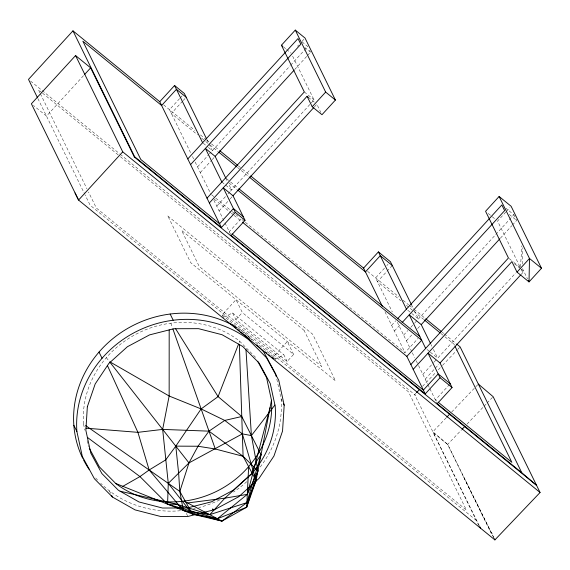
<?xml version="1.0" encoding="UTF-8"?>
<svg xmlns="http://www.w3.org/2000/svg" width="570" height="570" viewBox="0 0 570 570"><rect width="100%" height="100%" fill="white"/><g stroke="black" fill="none" stroke-linecap="round" stroke-linejoin="round"><path stroke-width="0.43" stroke-dasharray="2.85 2.14" d="M522.519 264.131L522.854 247.644M520.517 266.91L521.842 245.827M83.491 75.689L46.483 116.095L33.452 105.457M179.578 98.646L169.504 109.647L190.893 153.316M180.17 97.997L182.542 95.411M182.628 101.154L171.363 113.451L197.519 134.805M183.219 100.505L185.001 98.567M297.526 46.248L298.68 44.987M302.15 41.211L303.881 39.316M197.534 166.868L208.798 154.57M209.389 153.921L211.164 151.983M208.449 147.502L212.354 150.687L290.044 65.864M290.643 65.208L307.757 46.519L301.908 41.745M200.327 172.567L211.591 160.27M212.183 159.621L215.147 156.387M294.633 69.604L307.023 56.074M307.615 55.432L310.55 52.219L309.503 50.082M216.764 206.126L225.656 196.422M228.029 193.829L229.81 191.891M230.401 191.242L314.056 99.9L292.267 55.425M219.115 210.929L229.539 199.55M230.116 198.916L233.009 195.752M314.448 106.839L316.842 104.225L320.882 112.468M240.861 219.044L229.283 231.684L231.349 233.372M223.647 317.939L222.129 314.839L236.023 299.67L242.328 312.538L293.614 354.405L287.13 361.487L235.845 319.62L232.574 312.944L224.573 316.927M235.845 319.62L242.328 312.538M274.94 359.805L275.866 358.794L283.867 354.811L287.13 361.487M384.486 268.171L375.594 277.875L392.303 311.975M386.859 265.577L388.042 264.288M392.281 265.506L377.461 281.687L400.888 300.81M391.618 325.292L395.765 320.76M394.411 330.992L400.339 324.522M505.825 212.069L497.574 221.082L520.46 267.793L513.791 262.342M506.416 211.427L509.951 207.566M403.624 335.096L407.778 330.564M410.742 327.33L414.297 323.447M414.889 322.798L513.855 214.748L505.847 208.214M406.417 340.796L412.345 334.326M417.682 328.498L421.237 324.615M500.417 238.16L511.839 225.699M512.437 225.043L516.648 220.447L513.855 214.748M245.342 222.307L405.014 352.645L418.059 338.402M422.855 374.355L433.528 362.705M434.119 362.057L436.492 359.471M430.343 352.182L437.682 358.174L515.658 273.03M425.206 379.15L438.843 364.266M521.009 274.555L523.88 271.427L521.208 269.247M449.602 384.372L435.373 399.905L437.439 401.594M415.872 393.328L414.661 394.604L479.812 527.592M422.541 386.332L435.879 372.331M438.301 369.788L441.942 365.969M442.548 365.327L457.097 350.058M457.703 349.424L460.125 346.881M446.21 417.789L432.872 431.782L447.664 444.408L494.297 538.693L462.847 475.394M451.668 412.06L478.344 384.059M492.395 533.57L491.397 532.758L491.098 533.064L447.664 444.408L461.607 429.773M467.065 424.051L483.431 406.866M484.037 406.232L486.466 403.688M487.072 403.047L492.53 397.326M255.56 357.34L239.243 340.81A95.582 88.3 -26.1 0 0 135.382 334.526A95.582 88.3 -26.1 0 0 83.519 424.073L84.98 425.099M304.701 47.445L310.55 52.219M509.309 214.455L516.648 220.447M488.234 213.458L491.568 216.18M492.238 216.721L494.91 218.901M283.376 46.818L285.976 48.942M286.625 49.476L291.177 53.188M509.117 258.531L513.121 261.801M304.309 91.941L314.056 99.9M514.539 263.803L520.545 268.698M308.391 97.328L314.241 102.108M163.654 104.873L194.969 130.437M200.469 134.933L205.977 139.422M206.668 139.985L210.793 143.355M211.484 143.918L219.058 150.095M238.324 165.827L241.766 168.635M242.457 169.197L250.023 175.382M367.586 271.341L398.957 296.949M403.083 300.319L408.583 304.8M409.267 305.363L413.393 308.733M414.084 309.289L425.078 318.267M442.256 332.289L443.631 333.414M444.322 333.977L456 343.511M201.645 138.175L205.086 140.982M205.777 141.545L209.219 144.352M209.91 144.915L218.167 151.656M237.434 167.388L248.449 176.372M406.403 305.313L413.293 310.935M413.984 311.498L423.631 319.371M440.859 333.436L444.301 336.25M444.992 336.813L453.948 344.123L454.732 345.719M203.255 143.255L207.801 146.975M407.771 310.201L411.105 312.923M411.775 313.464L418.444 318.915L413.756 309.346M226.44 178.595L229.881 181.403M230.565 181.965L238.139 188.15M228.976 182.927L237.234 189.667M221.837 181.987L231.584 189.945L228.684 184.024M427.008 349.46L429.673 351.64M211.62 194.776L215.061 197.583M215.745 198.146L231.577 211.071M232.268 211.634L235.018 213.878M235.709 214.441L239.151 217.248M241.901 219.5L244.651 221.744M214.149 199.108L230.672 212.589M231.356 213.152L233.422 214.84M234.113 215.403L241.68 221.58M30.566 81.082L119.522 153.693M120.213 154.256L415.665 395.423M41.859 92.582L38.411 89.768L39.978 92.967M42.55 93.145L119.728 156.151M120.42 156.714L408.483 391.847L466.395 510.057L96.323 207.986L88.5 192.012M167.794 215.973L312.666 334.234L335.523 380.888L190.715 262.685L167.858 216.03M447.664 444.408L433.286 432.673L479.327 525.775M232.574 312.944L283.867 354.811M476.306 520.439L90.145 205.229L85.08 194.883M222.129 314.839L235.517 325.862M237.861 327.679L247.145 335.345M247.829 335.908L275.866 358.794M249.489 337.419L245.599 333.471A105.414 97.392 -26.1 0 0 237.776 328.085M250.102 338.038L252.553 340.525M106.341 357.675L109.07 361.159M522.433 268.47L527.549 278.915M521.244 269.389L522.811 272.588M411.419 304.565L413.371 308.548M431.027 344.586L431.811 346.19M433.371 349.382L437.682 358.174M397.376 322.342L411.896 351.982M412.288 352.78L414.639 357.575M416.207 360.774L418.159 364.764M418.551 365.562L427.557 383.945M427.949 384.743L429.509 387.935M429.901 388.733L437.24 403.717M384.978 311.74L405.014 352.645M206.882 139.522L212.354 150.687M225.748 178.032L227.231 181.046M293.614 354.405L287.316 341.537L273.415 356.706L274.555 359.029M192.453 156.501L193.629 158.895M195.189 162.087L210.929 194.213M213.864 200.205L224.594 222.101M224.986 222.898L231.149 235.488M276.835 379.214L281.145 399L282.285 401.323M40.37 93.765L86.932 188.812M37.884 98.539L84.688 194.085M186.354 513.363L187.872 516.463M109.397 490.827L110.915 493.926M170.843 323.19L172.311 327.351M83.519 424.073L84.844 430.165M87.117 440.603L88.443 446.695M239.243 340.81L239.3 342.57M281.145 399A105.414 97.392 -26.1 0 1 259.849 467.5M246.746 481.686A105.414 97.392 -26.1 0 1 233.501 492.038M219.557 499.99A105.414 97.392 -26.1 0 1 198.738 507.599M195.268 508.433A105.414 97.392 -26.1 0 1 193.529 508.811M180.483 510.734A105.414 97.392 -26.1 0 1 100.683 483.26M97.584 480.061A105.414 97.392 -26.1 0 1 94.663 476.734M304.102 330.415L181.602 230.422L199.279 266.504L321.772 366.496L304.102 330.415"/><path stroke-width="0.85" d="M169.183 329.902L169.155 396.007L162.657 429.402L168.285 483.367L167.559 504.186L217.427 518.707L246.675 507.229L256.08 480.546L271.477 400.226L266.553 377.604L257.668 361.238M89.29 448.255L99.437 466.958L115.753 483.488L192.532 514.161L221.958 521.101L246.675 507.229L248.655 466.623M76.886 431.497A105.414 97.392 -26.1 0 1 134.085 332.738A105.414 97.392 -26.1 0 1 248.634 339.67L266.625 357.896L278.751 380.247L284.181 405.192L282.549 431.034L273.963 456.014L259.015 478.422L238.716 496.741L214.448 509.715L187.872 516.463L160.797 516.52L135.069 509.894L112.433 497.026L94.442 478.793L82.315 456.449L76.886 431.497L73.851 425.305M270.052 407.657L247.302 494.354L217.427 518.707L192.532 514.161L168.285 483.367L188.962 462.911L198.018 446.239L208.983 431.155L224.751 420.425L241.766 416.52L261.046 454.653L246.895 502.64L221.958 521.101L183.333 510.485L149.155 469.986L137.912 432.338L107.438 365.577M246.675 507.229L257.925 470.927L251.406 435.587L245.976 349.759M110.352 362.107L169.155 396.007L201.132 408.932L224.751 420.425L242.343 433.877L256.08 480.546L246.895 502.64L209.767 514.66L183.333 510.485L179.821 491.433L188.962 462.911L242.343 433.877L251.406 435.587L274.925 405.021M238.552 344.102L218.082 396.62L201.132 408.932L175.795 446.139L165.649 459.933L149.155 469.986L139.949 476.584L122.849 486.324M261.046 454.653L255.923 462.213L251.57 473.812L224.879 498.166L209.767 514.66L176.999 504.265L120.099 491.219M478.344 384.059L493.136 396.684L540.068 492.494L494.895 539.904L78.567 200.07L31.393 103.783L75.568 55.554L90.651 67.866L134.321 156.999L536.562 485.341L521.771 472.715L437.24 403.717L452.06 387.536L440.026 362.969L428.02 353.172L440.054 377.732L425.234 393.913L231.149 235.488L245.043 220.319L233.009 195.752L223.262 187.794L235.296 212.361L221.395 227.53L159.75 101.688L72.96 30.844L28.5 79.394L37.492 97.741M84.681 74.385L90.651 67.866M159.75 101.688L174.57 85.507L184.324 93.466L206.497 138.731M75.568 55.554L122.735 151.841L78.567 200.07L75.033 192.952M134.321 156.999L134.613 156.686L72.96 30.844M207.017 198.168L304.309 91.941L281.423 45.23L295.281 30.096L305.036 38.055L335.409 100.049L321.979 114.713L312.225 106.754L307.088 96.266L209.368 202.97M187.779 158.909L298.01 38.56L300.803 44.261L190.572 164.609M225.748 178.032L215.147 156.387L294.035 70.26M312.225 106.754L325.655 92.091L295.281 30.096M233.009 195.752L313.849 107.495M382.242 306.161L363.589 268.078L378.409 251.897L390.414 261.694L411.419 304.565M413.2 369.353L511.874 261.623L517.011 272.111L529.017 281.908L541.5 268.278L511.126 206.283L499.12 196.479L485.569 211.278L508.454 257.989L410.849 364.551M397.547 318.822L501.842 204.944L504.635 210.643L402.114 322.577M430.635 343.788L421.237 324.615L499.819 238.816M425.234 393.913L406.859 356.407L421.679 340.226L237.918 190.23M517.011 272.111L529.494 258.481L499.12 196.479M440.026 362.969L520.41 275.21M416.478 392.694L419.506 389.51M446.816 417.147L449.851 413.97M462.213 429.139L464.643 426.595M187.651 502.961L224.879 498.166L247.302 494.354L257.925 470.927L243.091 456.292L208.983 431.155L162.657 429.402L137.912 432.338L85.992 428.184M256.08 480.546L243.091 456.292L215.289 448.989L198.018 446.239L175.795 446.139L178.624 473.136L179.821 491.433L192.532 514.161M214.448 509.715L212.411 509.06L213.65 509.922M184.153 501.116L221.958 521.101M183.155 507.977L176.999 504.265L167.559 504.186L139.949 476.584L87.388 437.389M85.707 425.605L179.821 491.433M281.423 45.23L282.727 46.291M325.655 92.091L335.409 100.049M541.5 268.278L529.494 258.481L529.017 281.908L528.283 280.411M307.088 96.266L308.391 97.328M186.183 97.271L176.436 89.312L161.616 105.493L82.85 41.204L140.769 159.436L219.536 223.725L233.429 208.556L243.176 216.514M392.281 265.506L380.268 255.702L365.448 271.883L249.14 176.935M219.742 150.658L237.64 165.264M250.715 175.938L363.589 268.078M425.761 318.829L441.572 331.733M456.691 344.073L460.125 346.881L521.771 472.715M218.852 152.219L236.749 166.825M424.322 319.934L440.168 332.873M215.147 156.387L205.392 148.428L221.837 181.987M421.237 324.615L409.232 314.811L425.669 348.37M238.83 188.706L419.834 336.457M450.193 383.724L438.188 373.927L423.368 390.108L232.04 233.928M440.054 377.732L452.06 387.536M235.296 212.361L245.043 220.319M242.371 222.143L406.859 356.407M438.13 402.156L511.86 462.334L455.124 346.517M134.613 156.686L221.395 227.53M122.735 151.841L540.068 492.494M231.171 324.081L232.539 325.199M234.591 326.874L235.959 327.985M237.327 329.104L239.379 330.778M240.747 331.897L249.632 339.15M265.363 351.989L266.732 353.108M268.784 354.782L270.151 355.894M271.519 357.012L273.572 358.687M241.766 416.52L218.082 396.62L175.574 328.719M256.849 344.871L263.589 351.704L275.716 374.055L276.279 376.635M109.618 361.857L188.962 462.911M494.297 538.693L494.895 539.904M479.726 526.573L480.51 528.162M378.409 251.897L406.439 309.111M174.57 85.507L202.599 142.728M283.425 403.646L284.181 405.192M170.159 314.034L173.195 320.233M99.016 352.075L102.051 358.266M111.677 495.48L112.433 497.026M172.902 329.018L215.289 448.989M239.364 344.337L243.091 456.292M271.477 400.226A95.582 88.3 -26.1 0 1 219.614 489.78A95.582 88.3 -26.1 0 1 115.753 483.488M89.376 469.751A105.414 97.392 -26.1 0 1 83.519 459.89M82.728 458.316A105.414 97.392 -26.1 0 1 111.228 339.998A105.414 97.392 -26.1 0 1 237.035 327.629M87.345 406.759L85.856 430.364L90.815 453.15L101.895 473.563L118.332 490.214L139.002 501.971L162.507 508.027L187.238 507.97L211.513 501.807L233.679 489.958L252.225 473.221A96.287 88.956 -26.1 0 0 275.21 406.332L270.251 383.546L259.172 363.133L242.735 346.482L222.065 334.725L198.56 328.669L173.829 328.726L149.554 334.889L127.388 346.738L108.841 363.468L95.19 383.938L87.345 406.759"/></g></svg>
